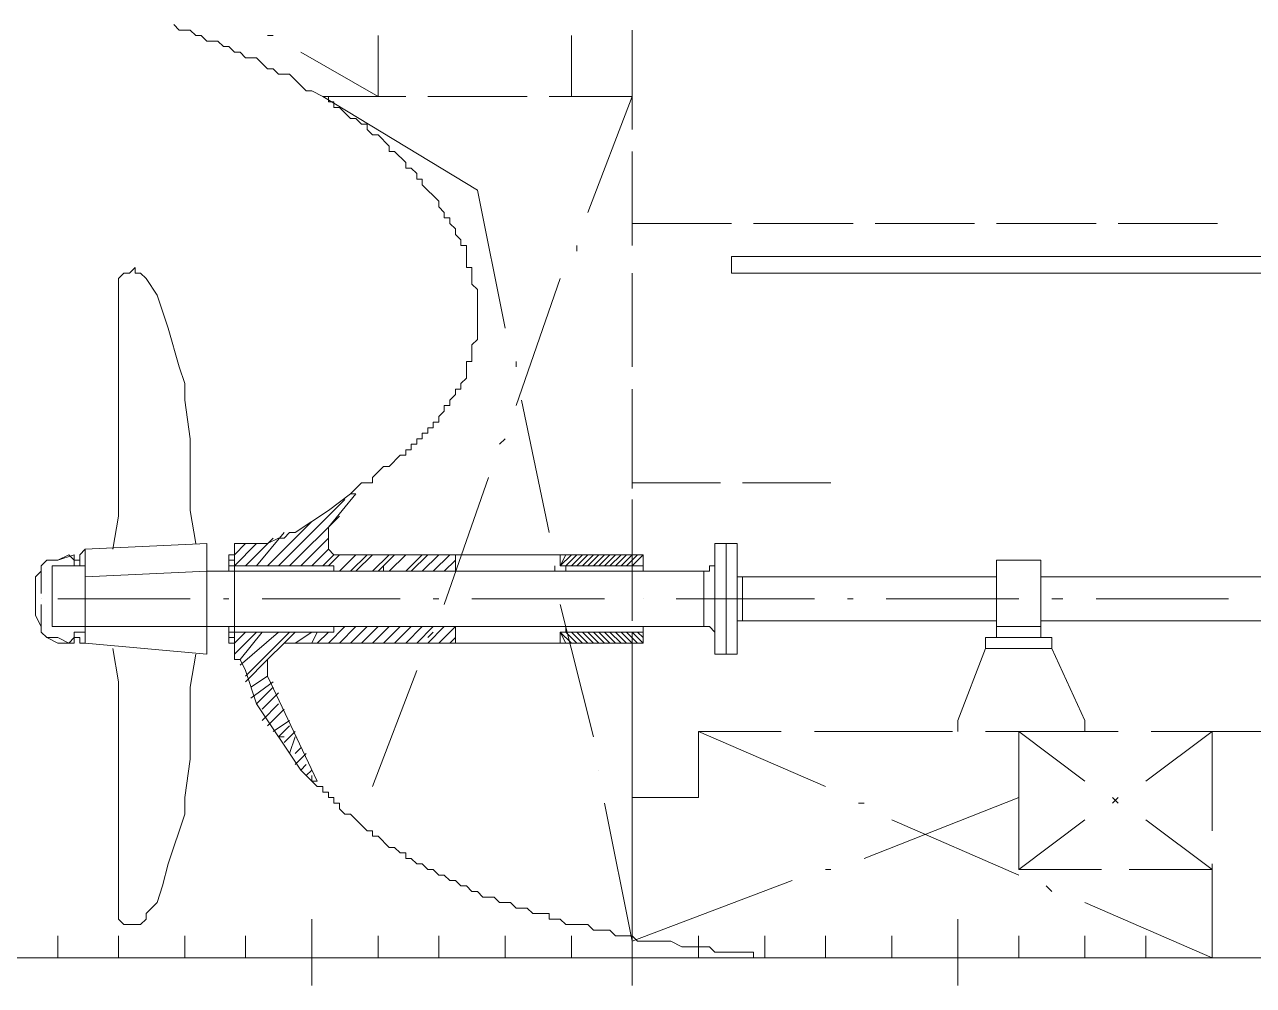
# Model space of a CAD drawing. Header units: millimetres. Extents: x -1005 to 294628, y -1154 to 182592.
# Drawn here: x 10931 to 26256, y -259 to 11725 of the extents above; entities that cross this region are included whole.
import ezdxf

# ---------------------------------------------------------------- set-up
doc = ezdxf.new("R2010")
doc.units = ezdxf.units.MM
doc.layers.add('PDF_Geomertry', color=7, linetype='Continuous')

msp = doc.modelspace()

# ---------------------------------------------------------------- linework, layer by layer
at = {"layer": 'PDF_Geomertry', "lineweight": 5}
for points in [[(14857, 5113), (14788, 5113), (14720, 5182), (14720, 5458), (15064, 5871), (14995, 5871), (15133, 6009), (15271, 6009), (15271, 6077), (15408, 6215), (15477, 6215), (15615, 6353), (15684, 6353), (15684, 6422), (15753, 6422), (15753, 6491), (15822, 6491), (15822, 6560), (15890, 6560), (15890, 6628), (15959, 6628), (15959, 6697), (16028, 6697), (16028, 6766), (16097, 6766), (16097, 6835), (16166, 6904), (16166, 6973), (16235, 6973), (16235, 7042), (16304, 7111), (16304, 7179), (16373, 7179), (16373, 7248), (16441, 7317), (16441, 7524), (16510, 7524), (16510, 7730), (16579, 7799), (16579, 8419), (16510, 8488), (16510, 8695), (16441, 8695), (16441, 8970), (16373, 8970), (16373, 9039), (16304, 9108), (16304, 9177), (16235, 9246), (16235, 9315), (16166, 9315), (16166, 9383), (16097, 9452), (16097, 9521), (15890, 9728), (15890, 9797), (15822, 9797), (15822, 9866), (15753, 9934), (15684, 9934), (15684, 10003), (15546, 10141), (15477, 10141), (15477, 10210), (15339, 10348), (15271, 10348), (15202, 10417), (15202, 10485), (15133, 10485), (15064, 10554), (14995, 10554), (14857, 10692), (14788, 10692), (14788, 10761), (14720, 10761), (14720, 10830), (14651, 10830), (14513, 10899), (14444, 10899), (14237, 11105), (14100, 11105), (14031, 11174), (13962, 11174), (13824, 11312), (13686, 11312), (13618, 11381), (13549, 11381), (13480, 11450), (13411, 11450), (13342, 11519), (13204, 11519), (13135, 11587), (13067, 11587), (12998, 11656), (12860, 11656), (12791, 11725)], [(18508, 10417), (18508, 11656)], [(13962, 11587), (14031, 11587)], [(14375, 11381), (15339, 10830), (15339, 11587)], [(17750, 11587), (17750, 10830)], [(16924, 7937), (16579, 9659), (14651, 10830), (15684, 10830)], [(15959, 10830), (17199, 10830)], [(17475, 10830), (18508, 10830), (17957, 9383)], [(18508, 8970), (18508, 10141)], [(18508, 9246), (19747, 9246)], [(20023, 9246), (21263, 9246)], [(21538, 9246), (22778, 9246)], [(23053, 9246), (24293, 9246)], [(24569, 9246), (25808, 9246)], [(17819, 8970), (17819, 8901)], [(13067, 5251), (12998, 5664), (12998, 6560), (12929, 7042), (12929, 7248), (12860, 7455), (12722, 7937), (12584, 8350), (12447, 8557), (12378, 8626), (12309, 8626), (12309, 8695), (12240, 8626), (12171, 8626), (12102, 8557), (12102, 5595), (12033, 5182)], [(18508, 7455), (18508, 8626)], [(17612, 8557), (17061, 6973)], [(17061, 7524), (17061, 7455)], [(18508, 5940), (18508, 7179)], [(17130, 7042), (17475, 5389)], [(16924, 6560), (16855, 6491)], [(16717, 6077), (16166, 4493)], [(19610, 6009), (18508, 6009)], [(20987, 6009), (19885, 6009)], [(13549, 5251), (13962, 5251), (14100, 5320), (14169, 5320), (14237, 5389), (14306, 5389), (14720, 5664), (14995, 5871)], [(14100, 4975), (14926, 5802)], [(18508, 4287), (18508, 5802)], [(13962, 4975), (14513, 5526)], [(14237, 4975), (14857, 5595)], [(18508, 4424), (18508, 5664)], [(13824, 4975), (14169, 5389)], [(19403, 4218), (13204, 4218), (11689, 4218), (11689, 4975), (11276, 4975), (11276, 4218), (11689, 4218), (11689, 4011), (13204, 3873), (13204, 5251), (11689, 5182), (11689, 4838), (11689, 4769)], [(13480, 5113), (13549, 5113), (13686, 5251)], [(13549, 4975), (13480, 4975), (13549, 4975), (13480, 4975), (13549, 4975), (13824, 5251)], [(13549, 3873), (13549, 5251), (13549, 5251)], [(13686, 4975), (14031, 5320)], [(14375, 4975), (14720, 5320)], [(11551, 5113), (11551, 5113), (11345, 5044), (11207, 5044), (11138, 4975), (11138, 4907), (11069, 4838), (11069, 4562), (11069, 4356), (11138, 4218), (11138, 4149), (11207, 4080), (11345, 4011), (11551, 4011), (11551, 4011)], [(11138, 4631), (11138, 4838), (11138, 4907), (11138, 4975), (11207, 5044), (11345, 5044), (11482, 5113), (11551, 5044), (11620, 5044), (11620, 4975)], [(11551, 5113), (11551, 5113), (11551, 5044), (11551, 5044)], [(11620, 5044), (11620, 5113), (11689, 5182)], [(14513, 4975), (14720, 5182)], [(14651, 4975), (14788, 5113)], [(14720, 4975), (14857, 5113), (16304, 5113)], [(14857, 4907), (15064, 5113)], [(14995, 4907), (15202, 5113)], [(15064, 4907), (15271, 5113)], [(15271, 4907), (15477, 5113)], [(15339, 4907), (15546, 5113)], [(17612, 5113), (15408, 5113)], [(15477, 4907), (15684, 5113)], [(15684, 4907), (15890, 5113)], [(15753, 4907), (15959, 5113)], [(15890, 4907), (16097, 5113)], [(16028, 4907), (16235, 5113), (17612, 5113), (16304, 5113), (16304, 4907)], [(17681, 5113), (17612, 4975), (17612, 5113), (17612, 5044)], [(17681, 4975), (18645, 4975), (17612, 4975), (17750, 5113)], [(17612, 5113), (18645, 5113), (18645, 5113)], [(18577, 4975), (18645, 4975), (18645, 5113), (18645, 4907), (17681, 4907), (17681, 4975), (17819, 5113)], [(17750, 4975), (17888, 5113)], [(17819, 4975), (17957, 5113)], [(17888, 4975), (18026, 5113)], [(17957, 4975), (18094, 5113)], [(18026, 4975), (18163, 5113)], [(18094, 4975), (18232, 5113)], [(18163, 4975), (18301, 5113)], [(18232, 4975), (18370, 5113)], [(18301, 4975), (18439, 5113)], [(18370, 4975), (18508, 5113)], [(18439, 4975), (18577, 5113)], [(18508, 4975), (18645, 5113), (18645, 5113)], [(11551, 5044), (11551, 5044), (11551, 4975), (11689, 4975)], [(19403, 4907), (13204, 4907), (11689, 4838), (11689, 4218)], [(15408, 4975), (15408, 4975), (15408, 4907)], [(16166, 4907), (16304, 5044)], [(17543, 4975), (17543, 4907)], [(17681, 4907), (18645, 4907)], [(19541, 4149), (19472, 4218), (19403, 4218), (19403, 4907), (19472, 4907), (19472, 4975), (19541, 4975)], [(19816, 4975), (19816, 4907), (19816, 4838), (19885, 4838)], [(28426, 4975), (28357, 4907), (28357, 4838), (28288, 4838), (28288, 4287), (23604, 4287)], [(11276, 4356), (11276, 4356), (11276, 4838)], [(11276, 4838), (11276, 4838)], [(23053, 4838), (19885, 4838), (19885, 4287), (23053, 4287)], [(28288, 4838), (23604, 4838)], [(11138, 4562), (11138, 4562)], [(11689, 4011), (11620, 4011), (11620, 4080), (11551, 4080), (11482, 4011), (11345, 4080), (11207, 4080), (11138, 4149), (11138, 4218), (11138, 4356), (11138, 4493)], [(12998, 4562), (11345, 4562)], [(13480, 4562), (13411, 4562)], [(15615, 4562), (13893, 4562)], [(16097, 4562), (16028, 4562)], [(18163, 4562), (16510, 4562)], [(17612, 4493), (18026, 2840)], [(18645, 4562), (18645, 4562)], [(20781, 4562), (19059, 4562)], [(21263, 4562), (21194, 4562)], [(23329, 4562), (21676, 4562)], [(23880, 4562), (23742, 4562)], [(25946, 4562), (24293, 4562)], [(11551, 4080), (11551, 4080), (11551, 4149), (11689, 4149), (11689, 4149)], [(11689, 4149), (11689, 4080)], [(13480, 4011), (13549, 4011), (13480, 4011), (13549, 4011), (13686, 4149)], [(13480, 4149), (13549, 4149), (13480, 4149), (13549, 4149), (13480, 4149), (14788, 4149)], [(13755, 3460), (13962, 3598), (14582, 2289), (14513, 2289), (14375, 2427), (13824, 3254), (13686, 3667), (13618, 3805), (13549, 3805), (13549, 3873), (13824, 4149)], [(13618, 3805), (13893, 4149)], [(13618, 3736), (14100, 4149)], [(13686, 3598), (14237, 4149)], [(14169, 4011), (14306, 4149)], [(14306, 4011), (14513, 4149)], [(14513, 4011), (14582, 4149)], [(14582, 4011), (14720, 4149)], [(14720, 4011), (14926, 4218)], [(14857, 4011), (15064, 4218)], [(14995, 4011), (15202, 4218)], [(15133, 4011), (15339, 4218)], [(15271, 4011), (15477, 4218)], [(15408, 4011), (15615, 4218)], [(15546, 4011), (15753, 4218)], [(15684, 4011), (15890, 4218)], [(15822, 4011), (16028, 4218)], [(15959, 4011), (16166, 4218)], [(16028, 4149), (15959, 4080)], [(16097, 4011), (16304, 4218), (16304, 4011), (17612, 4011), (18645, 4011), (18645, 4011)], [(17750, 4011), (17612, 4149), (18645, 4149), (17681, 4149), (17681, 4218), (18645, 4218), (17681, 4218), (18645, 4218), (17681, 4218), (18645, 4218), (18645, 4011), (18645, 4011), (18645, 4149), (18645, 4149)], [(17612, 4011), (17612, 4149), (17681, 4011)], [(18645, 4149), (18645, 4149), (17681, 4149), (17819, 4011)], [(17750, 4149), (17888, 4011)], [(17819, 4149), (17957, 4011)], [(17888, 4149), (18026, 4011)], [(17957, 4149), (18094, 4011)], [(18026, 4149), (18163, 4011)], [(18094, 4149), (18232, 4011)], [(18163, 4149), (18301, 4011)], [(18232, 4149), (18370, 4011)], [(18301, 4149), (18439, 4011)], [(18370, 4149), (18508, 4011)], [(18439, 4149), (18577, 4011)], [(18508, 4149), (18645, 4011), (18645, 4011)], [(18508, 2978), (18508, 4149)], [(18577, 4149), (18645, 4080), (18645, 4080)], [(19885, 4287), (19816, 4287), (19816, 4218)], [(23053, 4218), (23604, 4218)], [(11551, 4011), (11551, 4011), (11551, 4080), (11551, 4080)], [(11620, 4080), (11620, 4080)], [(13480, 4080), (13549, 4080)], [(16304, 4011), (14237, 4011), (14169, 4011), (13962, 3805), (13962, 3598)], [(16235, 4011), (16304, 4080)], [(17612, 4011), (17612, 4011), (16235, 4011)], [(22571, 2909), (22571, 3047), (22916, 3942), (22916, 4080), (23742, 4080), (23742, 3942), (24155, 3047), (24155, 2909)], [(13067, 3873), (12998, 3460), (12998, 2565), (12929, 2083), (12929, 1876), (12722, 1256), (12653, 981), (12584, 774), (12447, 636), (12447, 567), (12378, 499), (12171, 499), (12102, 567), (12102, 3529), (12033, 3942)], [(18508, 2220), (18508, 3873)], [(23742, 3942), (22916, 3942)], [(13686, 3529), (13962, 3805)], [(13755, 3322), (14031, 3529)], [(15822, 3667), (15271, 2220)], [(13824, 3254), (14031, 3460)], [(13893, 3185), (14100, 3391)], [(13893, 3047), (14100, 3254)], [(13962, 2978), (14169, 3185)], [(14031, 2909), (14237, 3047)], [(14169, 2840), (14100, 2840), (14237, 2978)], [(14169, 2771), (14306, 2909)], [(14237, 2634), (14306, 2840)], [(19334, 2909), (19334, 2083), (18508, 2083)], [(20918, 2220), (19334, 2909), (20367, 2909)], [(20781, 2909), (22502, 2909)], [(22916, 2909), (24569, 2909)], [(24362, 1187), (23329, 1187), (23329, 2909), (24155, 2289)], [(24913, 2289), (25740, 2909), (25740, 1669)], [(24982, 2909), (26704, 2909)], [(14306, 2634), (14375, 2703)], [(14306, 2496), (14444, 2634)], [(18508, 1463), (18508, 2634)], [(14375, 2427), (14444, 2496)], [(14513, 2358), (14513, 2289), (14582, 2220), (14651, 2220), (14651, 2152), (14720, 2152), (14720, 2083), (14788, 2083), (14788, 2014), (14857, 2014), (14857, 1945), (14926, 1876), (14995, 1876), (15202, 1669), (15271, 1669), (15271, 1601), (15339, 1601), (15477, 1463), (15546, 1463), (15615, 1394), (15684, 1394), (15684, 1325), (15753, 1325), (15822, 1256), (15890, 1256), (15959, 1187), (16028, 1187), (16097, 1118), (16166, 1118), (16235, 1050), (16304, 1050), (16373, 981), (16441, 981), (16510, 912), (16579, 912), (16648, 843), (16786, 843), (16855, 774), (16992, 774), (17061, 705), (17199, 705), (17268, 636), (17475, 636), (17475, 567), (17612, 567), (17681, 499), (17957, 499), (18026, 430), (18232, 430), (18301, 361), (18508, 361), (18577, 292), (18990, 292), (19128, 223), (19472, 223), (19541, 154), (20023, 154), (20023, 85), (21951, 85), (146547, 85)], [(18094, 2427), (18094, 2427)], [(18163, 2014), (18508, 292), (18508, 1118)], [(21332, 2014), (21400, 2014)], [(21400, 1325), (23329, 2083)], [(24500, 2014), (24569, 2083)], [(24500, 2083), (24569, 2014)], [(18508, 1738), (18508, 292), (20505, 1050)], [(21745, 1807), (23329, 1118)], [(23329, 1187), (24155, 1807)], [(24913, 1807), (25740, 1187), (24706, 1187)], [(24155, 774), (25740, 85), (25740, 1256)], [(20918, 1187), (20987, 1187)], [(23673, 981), (23742, 912)], [(14513, -259), (14513, 567)], [(18508, -259), (18508, 567)], [(22571, -259), (22571, 567)], [(11345, 85), (11345, 361)], [(12929, 85), (12929, 361)], [(13686, 85), (13686, 361)], [(15339, 85), (15339, 361)], [(16097, 85), (16097, 361)], [(17750, 85), (17750, 361)], [(19334, 85), (19334, 361)], [(20161, 85), (20161, 361)], [(20918, 85), (20918, 361)], [(21745, 85), (21745, 361)], [(23329, 85), (23329, 361)], [(24155, 85), (24155, 361)], [(24913, 85), (24913, 361)], [(25740, 85), (25740, 361)], [(-20, 85), (20781, 85)]]:
    msp.add_lwpolyline(points, dxfattribs=at)
for points in [[(26979, 8832), (26979, 8626), (19747, 8626), (19747, 8832)], [(19679, 5251), (19541, 5251), (19541, 3873), (19679, 3873)], [(19679, 3873), (19679, 5251), (19816, 5251), (19816, 3873)], [(13480, 5113), (13480, 4907), (14788, 4907), (14788, 4975), (13549, 4975), (13549, 5113), (13480, 5113)], [(11689, 4975), (11689, 4975)], [(13549, 5044), (13480, 5044)], [(13549, 5044), (13480, 5044)], [(13549, 5044), (13480, 5044)], [(14788, 4975), (13480, 4975)], [(14788, 4975), (13480, 4975)], [(14788, 4907), (13480, 4907)], [(18645, 4975), (17681, 4975)], [(18645, 4975), (17681, 4975)], [(18645, 5044), (18645, 5044)], [(18645, 5044), (18645, 5044)], [(18645, 5044), (18645, 5044)], [(18645, 4975), (18645, 4975)], [(18645, 4975), (18645, 4975)], [(23604, 5044), (23604, 4080), (23053, 4080), (23053, 5044)], [(11689, 4287), (11689, 4356), (11689, 4287)], [(13480, 4011), (13480, 4218), (14788, 4218), (14788, 4149), (13549, 4149), (13549, 4011), (13480, 4011)], [(14788, 4218), (13480, 4218)], [(14788, 4218), (13480, 4218)], [(18645, 4149), (18645, 4149)], [(13549, 4080), (13480, 4080)], [(13549, 4080), (13480, 4080)], [(18645, 4080), (18645, 4080)], [(18645, 4080), (18645, 4080)], [(14513, 2427), (14444, 2358)], [(12102, 361), (12102, 85)], [(16924, 361), (16924, 85)]]:
    msp.add_lwpolyline(points, close=True, dxfattribs=at)

doc.saveas('drawing.dxf')
